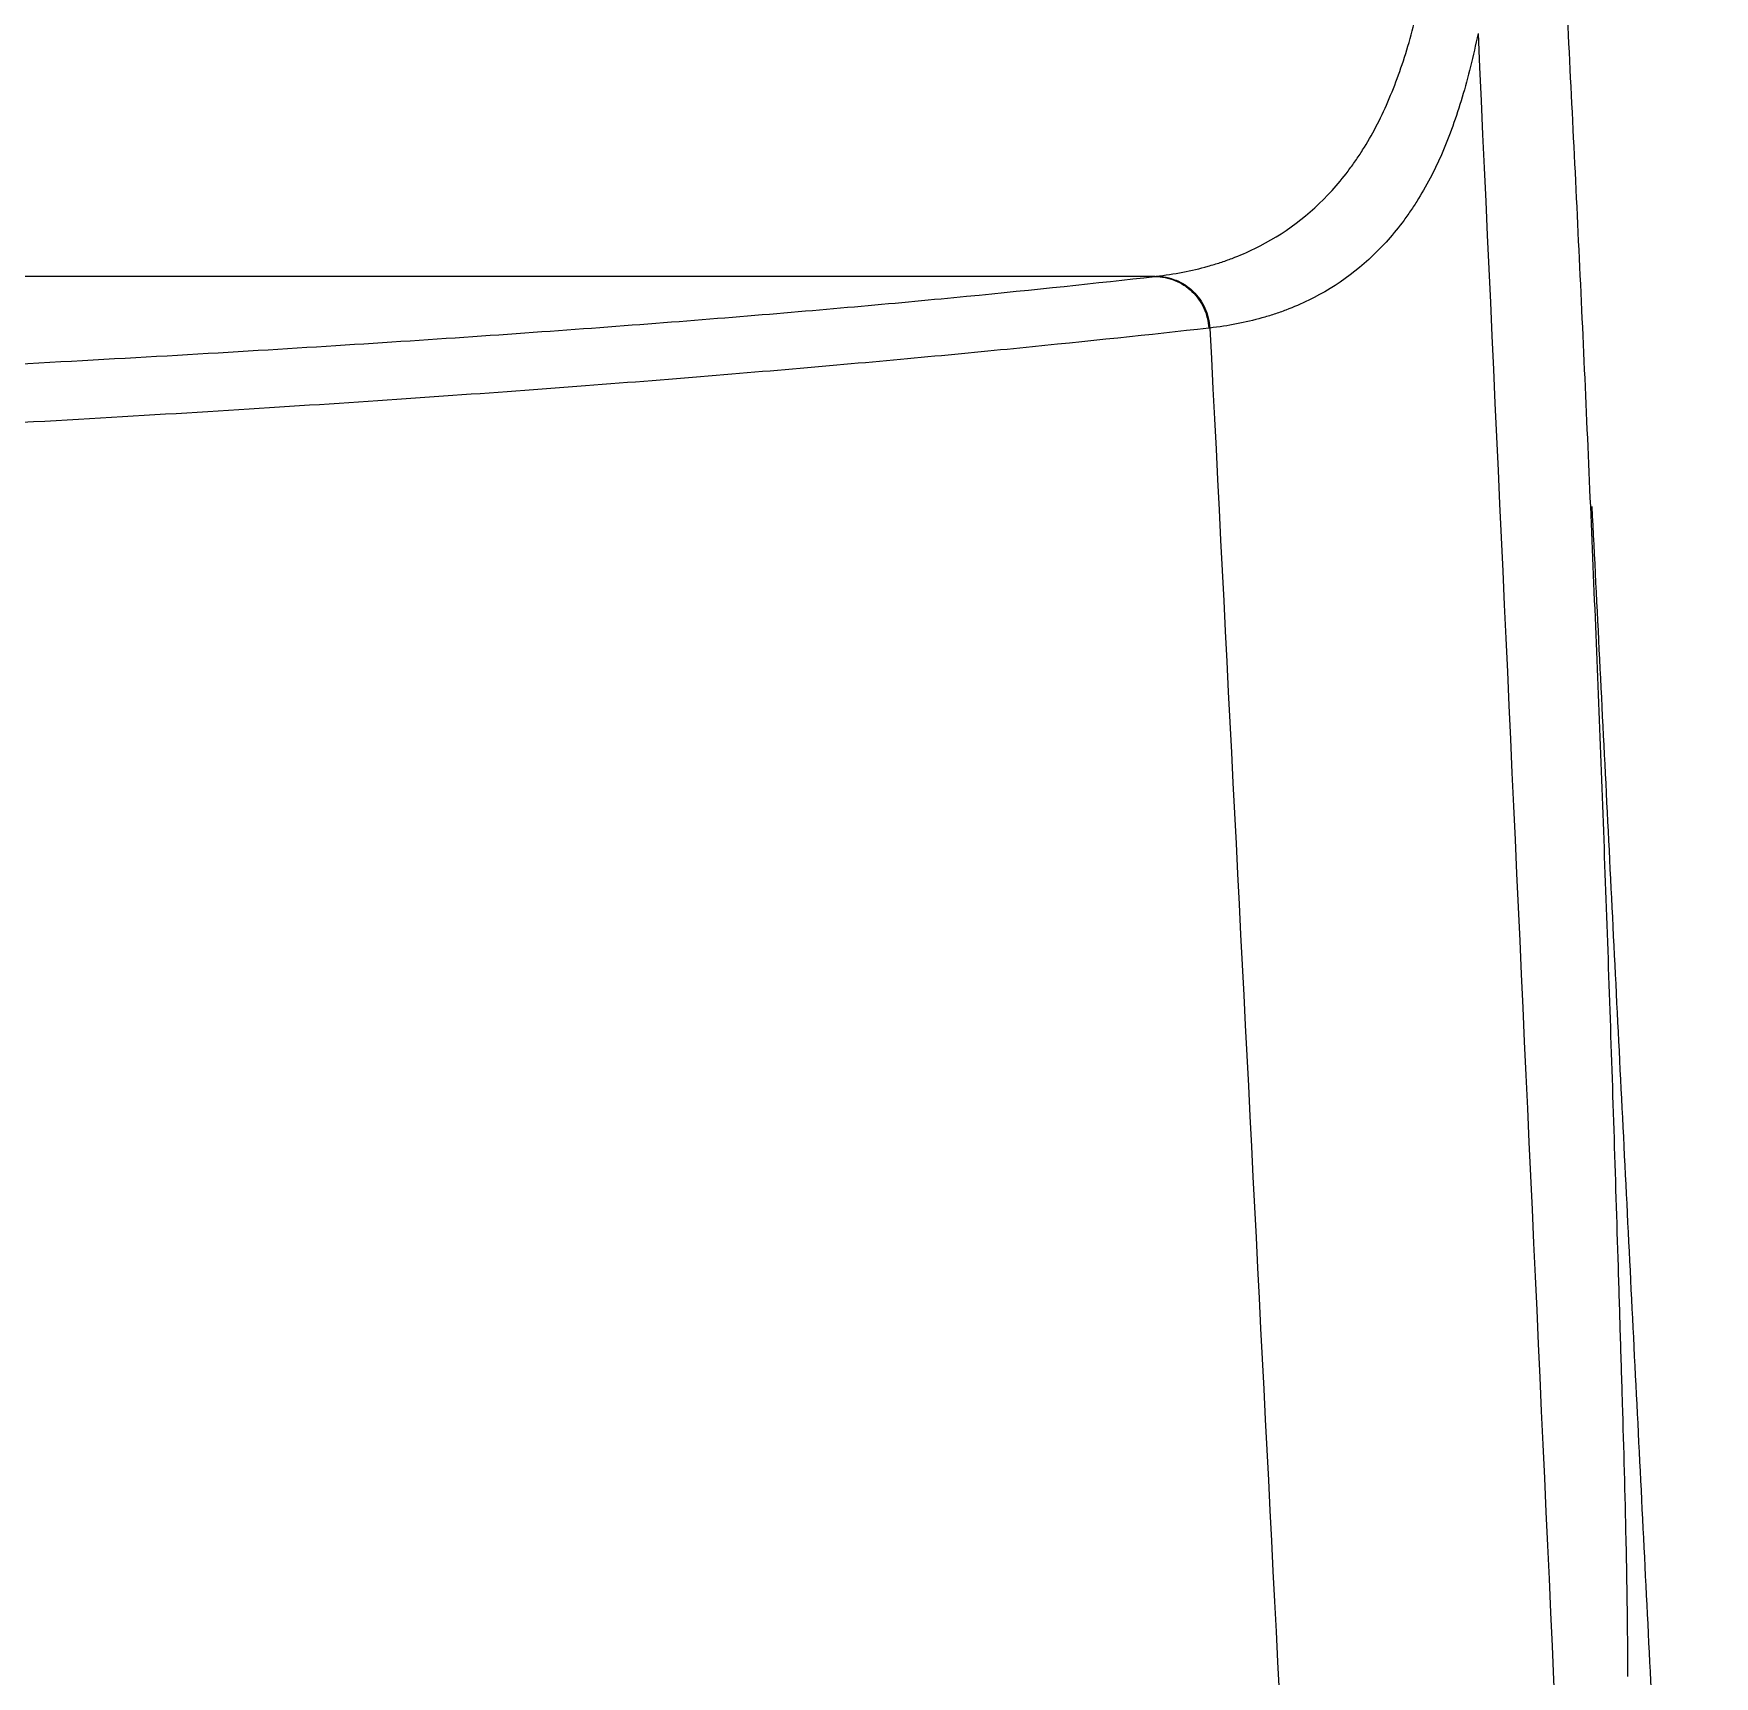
# Model space of a CAD drawing. Extents: x 8541 to 14664, y -60 to 2468.
# Drawn here: x 13597.56 to 13628.44, y 692.08 to 722.25 of the extents above; entities that cross this region are included whole.
import ezdxf

# ---------------------------------------------------------------- set-up
doc = ezdxf.new("R2010")
doc.units = 0
doc.header["$LTSCALE"] = 20
doc.header["$MEASUREMENT"] = 0
doc.layers.get('0').update_dxf_attribs({"linetype": 'CONTINUOUS'})

msp = doc.modelspace()

# ---------------------------------------------------------------- linework, layer by layer
at = {"color": 7, "linetype": 'Continuous'}
for points, degree in [([(13625.886, 719.707), (13623.87, 760.025)], 1), ([(13624.098, 722.253), (13624.703, 709.091), (13625.308, 695.929), (13625.913, 682.767)], 3), ([(13618.163, 717.793), (13428.6, 717.793)], 1), ([(13618.163, 717.794), (13618.17, 717.794), (13618.177, 717.795), (13618.183, 717.796)], 3), ([(13619.17, 716.846), (13619.163, 716.845), (13619.157, 716.845), (13619.15, 716.844)], 3), ([(13619.171, 716.846), (13619.775, 704.968), (13620.378, 693.091), (13620.979, 681.213)], 3), ([(13628.441, 668.667), (13626.195, 713.571)], 1)]:
    msp.add_open_spline(points, degree=degree, dxfattribs=at)
for points, knots in [([(13618.184, 717.796), (13618.518, 717.835), (13618.837, 717.896), (13619.214, 718.003), (13619.289, 718.025), (13619.436, 718.073), (13619.653, 718.15), (13619.861, 718.24), (13620.535, 718.568), (13621.008, 718.924), (13621.518, 719.485), (13621.616, 719.603), (13621.756, 719.789), (13621.802, 719.853), (13621.892, 719.982), (13622.023, 720.181), (13622.145, 720.394), (13622.3, 720.688), (13622.373, 720.841), (13622.58, 721.318), (13622.702, 721.659), (13622.919, 722.388), (13623.015, 722.776), (13623.1, 723.187)], [0, 0, 0, 0, 0.125, 0.125, 0.15625, 0.15625, 0.1875, 0.25, 0.25, 0.5, 0.5, 0.5625, 0.5625, 0.59375, 0.59375, 0.625, 0.6875, 0.6875, 0.75, 0.75, 0.875, 0.875, 1, 1, 1, 1]), ([(13624.098, 722.253), (13624.012, 721.84), (13623.917, 721.45), (13623.698, 720.719), (13623.576, 720.376), (13623.369, 719.898), (13623.296, 719.745), (13623.141, 719.449), (13623.018, 719.236), (13622.887, 719.037), (13622.797, 718.906), (13622.751, 718.843), (13622.61, 718.656), (13622.512, 718.538), (13622.001, 717.975), (13621.527, 717.619), (13620.852, 717.29), (13620.643, 717.2), (13620.425, 717.124), (13620.278, 717.075), (13620.203, 717.053), (13619.825, 716.947), (13619.506, 716.885), (13619.171, 716.846)], [0, 0, 0, 0, 0.125, 0.125, 0.25, 0.25, 0.3125, 0.3125, 0.375, 0.40625, 0.40625, 0.4375, 0.4375, 0.5, 0.5, 0.75, 0.75, 0.8125, 0.84375, 0.84375, 0.875, 0.875, 1, 1, 1, 1]), ([(13626.852, 692.084), (13626.851, 692.502), (13626.847, 692.92), (13626.836, 693.756), (13626.829, 694.174), (13626.802, 695.428), (13626.778, 696.264), (13626.741, 697.519), (13626.728, 697.937), (13626.702, 698.774), (13626.69, 699.192), (13626.651, 700.447), (13626.625, 701.283), (13626.544, 703.793), (13626.486, 705.466), (13626.363, 708.812), (13626.298, 710.485), (13626.158, 713.831), (13626.084, 715.504), (13625.967, 718.02), (13625.927, 718.863), (13625.886, 719.705)], [0, 0, 0, 0, 0.045424, 0.045424, 0.090847, 0.090847, 0.181694, 0.181694, 0.227118, 0.227118, 0.272541, 0.272541, 0.363389, 0.363389, 0.545083, 0.545083, 0.726777, 0.726777, 0.908472, 0.908472, 1, 1, 1, 1]), ([(13428.6, 713.546), (13430.378, 713.546), (13433.926, 713.547), (13439.217, 713.551), (13444.479, 713.559), (13447.967, 713.566), (13451.445, 713.574), (13454.913, 713.583), (13460.083, 713.601), (13465.222, 713.621), (13468.626, 713.637), (13472.019, 713.654), (13473.71, 713.663), (13476.238, 713.677), (13477.079, 713.682), (13478.129, 713.689), (13478.339, 713.69), (13478.759, 713.693), (13478.968, 713.694), (13479.596, 713.698), (13480.014, 713.701), (13482.097, 713.714), (13483.747, 713.725), (13487.014, 713.749), (13488.631, 713.761), (13491.831, 713.787), (13495, 713.814), (13499.656, 713.857), (13502.699, 713.887), (13505.71, 713.919), (13507.2, 713.935), (13510.15, 713.968), (13513.07, 714.002), (13517.36, 714.057), (13520.161, 714.094), (13521.721, 714.116), (13521.894, 714.119), (13522.24, 714.124), (13522.413, 714.126), (13522.93, 714.133), (13523.96, 714.148), (13524.979, 714.163), (13528.354, 714.213), (13530.978, 714.255), (13534.807, 714.32), (13536.066, 714.342), (13537.618, 714.369), (13538.082, 714.378), (13538.543, 714.386), (13538.851, 714.392), (13539.004, 714.395), (13539.77, 714.409), (13540.377, 714.42), (13543.392, 714.477), (13545.729, 714.523), (13550.261, 714.617), (13552.456, 714.665), (13556.71, 714.763), (13558.769, 714.812), (13562.757, 714.913), (13564.686, 714.964), (13568.42, 715.068), (13570.224, 715.121), (13573.715, 715.227), (13575.401, 715.281), (13577.845, 715.363), (13579.046, 715.405), (13580.313, 715.45), (13580.795, 715.467), (13580.988, 715.474), (13581.084, 715.478), (13581.371, 715.488), (13583.085, 715.551), (13584.721, 715.614), (13587.513, 715.727), (13588.851, 715.784), (13591.423, 715.898), (13592.655, 715.955), (13595.023, 716.07), (13596.159, 716.128), (13598.34, 716.244), (13599.386, 716.302), (13602.4, 716.477), (13604.245, 716.595), (13607.657, 716.831), (13609.223, 716.95), (13612.125, 717.189), (13613.461, 717.309), (13615.943, 717.551), (13617.089, 717.672), (13618.163, 717.793)], [0, 0, 0, 0, 0.015625, 0.03125, 0.046875, 0.0625, 0.0625, 0.078125, 0.09375, 0.109375, 0.125, 0.125, 0.140625, 0.140625, 0.148438, 0.148438, 0.150391, 0.150391, 0.152344, 0.152344, 0.15625, 0.15625, 0.171875, 0.171875, 0.1875, 0.1875, 0.203125, 0.21875, 0.234375, 0.234375, 0.25, 0.25, 0.265625, 0.28125, 0.296875, 0.296875, 0.298828, 0.298828, 0.300781, 0.300781, 0.304688, 0.3125, 0.3125, 0.34375, 0.34375, 0.359375, 0.359375, 0.363281, 0.365234, 0.365234, 0.367188, 0.367188, 0.375, 0.375, 0.40625, 0.40625, 0.4375, 0.4375, 0.46875, 0.46875, 0.5, 0.5, 0.53125, 0.53125, 0.5625, 0.5625, 0.578125, 0.585938, 0.587891, 0.587891, 0.589844, 0.589844, 0.59375, 0.625, 0.625, 0.65625, 0.65625, 0.6875, 0.6875, 0.71875, 0.71875, 0.75, 0.75, 0.8125, 0.8125, 0.875, 0.875, 0.9375, 0.9375, 1, 1, 1, 1]), ([(13618.163, 717.794), (13618.225, 717.793), (13618.288, 717.787), (13618.41, 717.763), (13618.471, 717.745), (13618.587, 717.698), (13618.643, 717.669), (13618.748, 717.6), (13618.797, 717.561), (13618.888, 717.474), (13618.929, 717.426), (13619.002, 717.323), (13619.034, 717.268), (13619.086, 717.153), (13619.107, 717.093), (13619.137, 716.97), (13619.146, 716.907), (13619.15, 716.844)], [0, 0, 0, 0, 0.125, 0.125, 0.25, 0.25, 0.375, 0.375, 0.5, 0.5, 0.625, 0.625, 0.75, 0.75, 0.875, 0.875, 1, 1, 1, 1]), ([(13618.184, 717.796), (13618.246, 717.796), (13618.309, 717.79), (13618.431, 717.765), (13618.492, 717.747), (13618.608, 717.7), (13618.664, 717.671), (13618.769, 717.603), (13618.818, 717.563), (13618.909, 717.476), (13618.95, 717.428), (13619.023, 717.325), (13619.055, 717.27), (13619.107, 717.155), (13619.128, 717.095), (13619.158, 716.972), (13619.167, 716.91), (13619.171, 716.846)], [0, 0, 0, 0, 0.125, 0.125, 0.25, 0.25, 0.375, 0.375, 0.5, 0.5, 0.625, 0.625, 0.75, 0.75, 0.875, 0.875, 1, 1, 1, 1]), ([(13619.15, 716.843), (13618.073, 716.723), (13616.924, 716.601), (13614.436, 716.354), (13613.097, 716.23), (13610.188, 715.978), (13608.617, 715.851), (13605.196, 715.597), (13603.346, 715.47), (13600.323, 715.281), (13599.274, 715.218), (13597.086, 715.093), (13595.948, 715.031), (13593.573, 714.907), (13592.336, 714.846), (13589.757, 714.723), (13588.415, 714.663), (13585.615, 714.542), (13584.157, 714.482), (13582.446, 714.415), (13582.255, 714.408), (13581.871, 714.393), (13581.678, 714.385), (13581.097, 714.363), (13580.705, 714.349), (13579.52, 714.304), (13578.715, 714.275), (13577.689, 714.239), (13577.483, 714.232), (13577.069, 714.217), (13576.861, 714.21), (13576.235, 714.188), (13574.97, 714.145), (13573.672, 714.103), (13571.029, 714.018), (13569.206, 713.962), (13565.43, 713.852), (13563.477, 713.799), (13560.446, 713.719), (13559.419, 713.692), (13558.113, 713.66), (13557.851, 713.653), (13557.324, 713.64), (13557.059, 713.634), (13556.263, 713.614), (13553.589, 713.55), (13550.814, 713.487), (13546.243, 713.387), (13543.892, 713.338), (13541.169, 713.284), (13540.866, 713.278), (13540.256, 713.267), (13539.95, 713.261), (13539.03, 713.243), (13538.412, 713.231), (13536.546, 713.196), (13535.285, 713.172), (13531.45, 713.104), (13528.821, 713.059), (13525.442, 713.005), (13524.421, 712.989), (13523.389, 712.974), (13522.698, 712.963), (13522.352, 712.958), (13520.618, 712.932), (13517.813, 712.891), (13513.52, 712.833), (13510.598, 712.796), (13507.646, 712.76), (13506.155, 712.743), (13503.142, 712.709), (13500.099, 712.676), (13495.441, 712.63), (13492.272, 712.601), (13489.071, 712.573), (13487.454, 712.56), (13484.188, 712.534), (13482.539, 712.522), (13480.456, 712.507), (13480.038, 712.504), (13479.201, 712.499), (13478.781, 712.496), (13477.52, 712.488), (13476.255, 712.479), (13474.984, 712.472), (13474.136, 712.466), (13473.711, 712.464), (13472.435, 712.456), (13471.582, 712.452), (13469.018, 712.438), (13467.301, 712.429), (13463.851, 712.413), (13460.386, 712.398), (13456.892, 712.385), (13454.917, 712.379), (13454.698, 712.378), (13454.259, 712.377), (13454.039, 712.376), (13453.38, 712.374), (13452.061, 712.37), (13448.979, 712.362), (13444.568, 712.352), (13439.26, 712.344), (13433.938, 712.339), (13430.381, 712.338), (13428.6, 712.338)], [0, 0, 0, 0, 0.0625, 0.0625, 0.125, 0.125, 0.1875, 0.1875, 0.25, 0.25, 0.28125, 0.28125, 0.3125, 0.3125, 0.34375, 0.34375, 0.375, 0.375, 0.40625, 0.40625, 0.410156, 0.410156, 0.414063, 0.414063, 0.421875, 0.421875, 0.4375, 0.4375, 0.441406, 0.441406, 0.445313, 0.445313, 0.453125, 0.46875, 0.46875, 0.5, 0.5, 0.53125, 0.53125, 0.546875, 0.546875, 0.550781, 0.550781, 0.554688, 0.554688, 0.5625, 0.59375, 0.59375, 0.625, 0.625, 0.628906, 0.628906, 0.632813, 0.632813, 0.640625, 0.640625, 0.65625, 0.65625, 0.6875, 0.6875, 0.695313, 0.699219, 0.699219, 0.703125, 0.703125, 0.71875, 0.734375, 0.75, 0.75, 0.765625, 0.765625, 0.78125, 0.796875, 0.8125, 0.8125, 0.828125, 0.828125, 0.84375, 0.84375, 0.847656, 0.847656, 0.851563, 0.851563, 0.859375, 0.863281, 0.863281, 0.867188, 0.867188, 0.875, 0.875, 0.890625, 0.890625, 0.90625, 0.921875, 0.921875, 0.923828, 0.923828, 0.925781, 0.925781, 0.929688, 0.9375, 0.953125, 0.96875, 0.984375, 1, 1, 1, 1])]:
    msp.add_open_spline(points, degree=3, knots=knots, dxfattribs=at)

doc.saveas('drawing.dxf')
